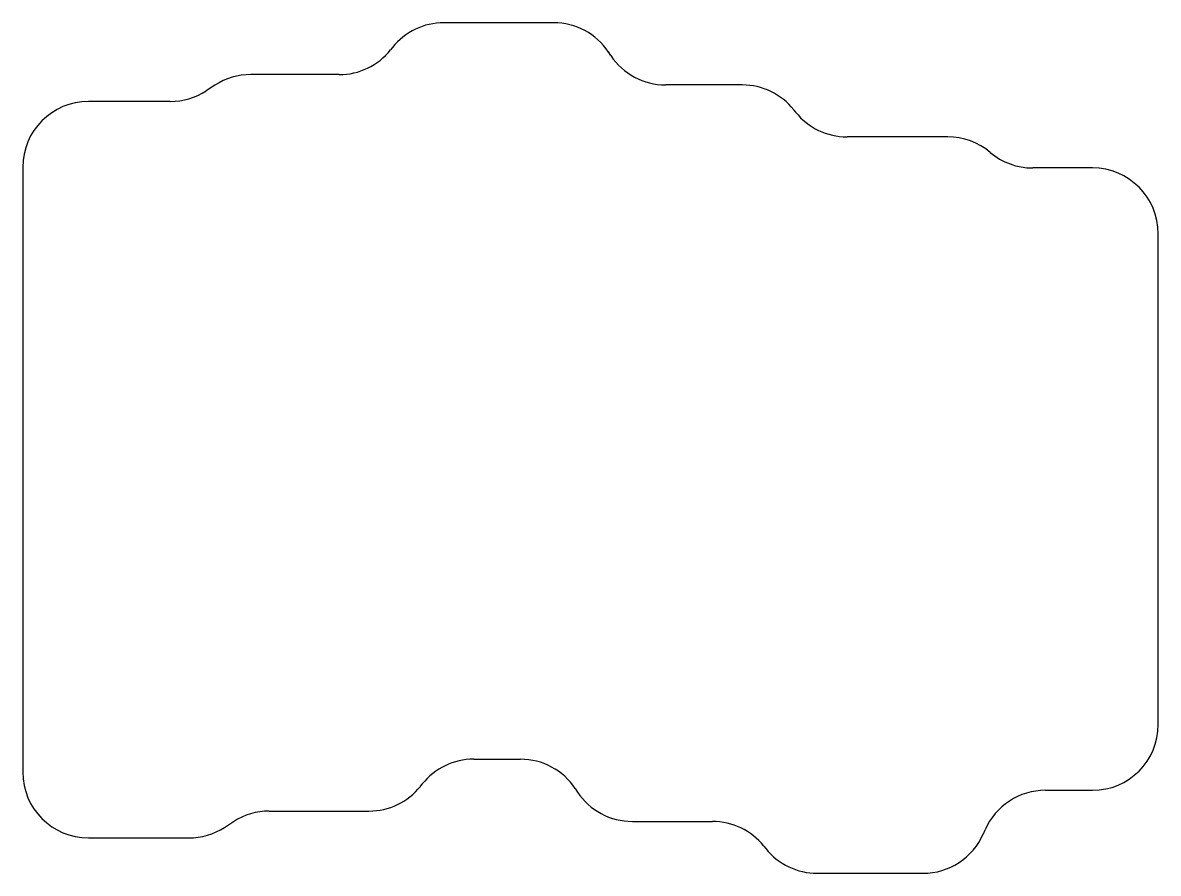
# Model space of a CAD drawing. Header units: millimetres. Extents: x -10 to 99, y -13 to 69.
import ezdxf

# ---------------------------------------------------------------- set-up
doc = ezdxf.new("R2010")
doc.units = ezdxf.units.MM
doc.layers.get('0').update_dxf_attribs({"linetype": 'CONTINUOUS'})

msp = doc.modelspace()

# ---------------------------------------------------------------- linework, layer by layer
for p, q in [((41.21, 68.59), (30.61, 68.59)), ((25.65, 66.21), (25.46, 65.98)), ((46.72, 65.42), (46.49, 65.77)), ((20.51, 63.59), (11.99, 63.59)), ((8.54, 62.57), (7.69, 62.02)), ((59.39, 62.59), (52, 62.59)), ((4.23, 61), (-3.65, 61)), ((64.54, 59.98), (64.35, 60.21)), ((79.2, 57.59), (69.49, 57.59)), ((-10, 54.65), (-10, -3.65)), ((93.15, 54.59), (87.39, 54.59)), ((99.5, 0.94), (99.5, 48.24)), ((33.49, -2.41), (38, -2.41)), ((28.35, -5.02), (28.54, -4.79)), ((43.28, -5.23), (43.51, -5.58)), ((88.62, -5.41), (93.15, -5.41)), ((13.77, -7.41), (23.39, -7.41)), ((9.46, -8.98), (10.31, -8.43)), ((48.79, -8.41), (56.51, -8.41)), ((82.63, -9.6), (82.8, -9.21)), ((-3.65, -10), (6.01, -10)), ((61.46, -10.79), (61.65, -11.02)), ((66.61, -13.41), (76.81, -13.41))]:
    msp.add_line(p, q)
for centre, start, end in [((30.61, 62.24), 90, 141.3402), ((41.21, 62.24), 33.6901, 90), ((20.51, 69.94), 270, 321.3402), ((52, 68.94), 213.6901, 270), ((11.99, 57.24), 90, 122.9519), ((59.39, 56.24), 38.6598, 90), ((4.23, 67.35), 270, 302.9519), ((-3.65, 54.65), 90, 180), ((69.49, 63.94), 218.6598, 270), ((79.2, 51.24), 49.7985, 90), ((87.39, 60.94), 229.7985, 270), ((93.15, 48.24), 0, 90), ((93.15, 0.94), -90, 0), ((33.49, -8.76), 90, 141.3402), ((38, -8.76), 33.6901, 90), ((-3.65, -3.65), 180, 270), ((23.39, -1.06), 270, 321.3402), ((88.62, -11.76), 90, 156.3706), ((48.79, -2.06), 213.6901, 270), ((13.77, -13.76), 90, 122.9519), ((56.51, -14.76), 38.6598, 90), ((6.01, -3.65), 270, 302.9519), ((76.81, -7.06), 270, 336.3706), ((66.61, -7.06), 218.6598, 270)]:
    msp.add_arc(centre, 6.35, start, end)

doc.saveas('drawing.dxf')
